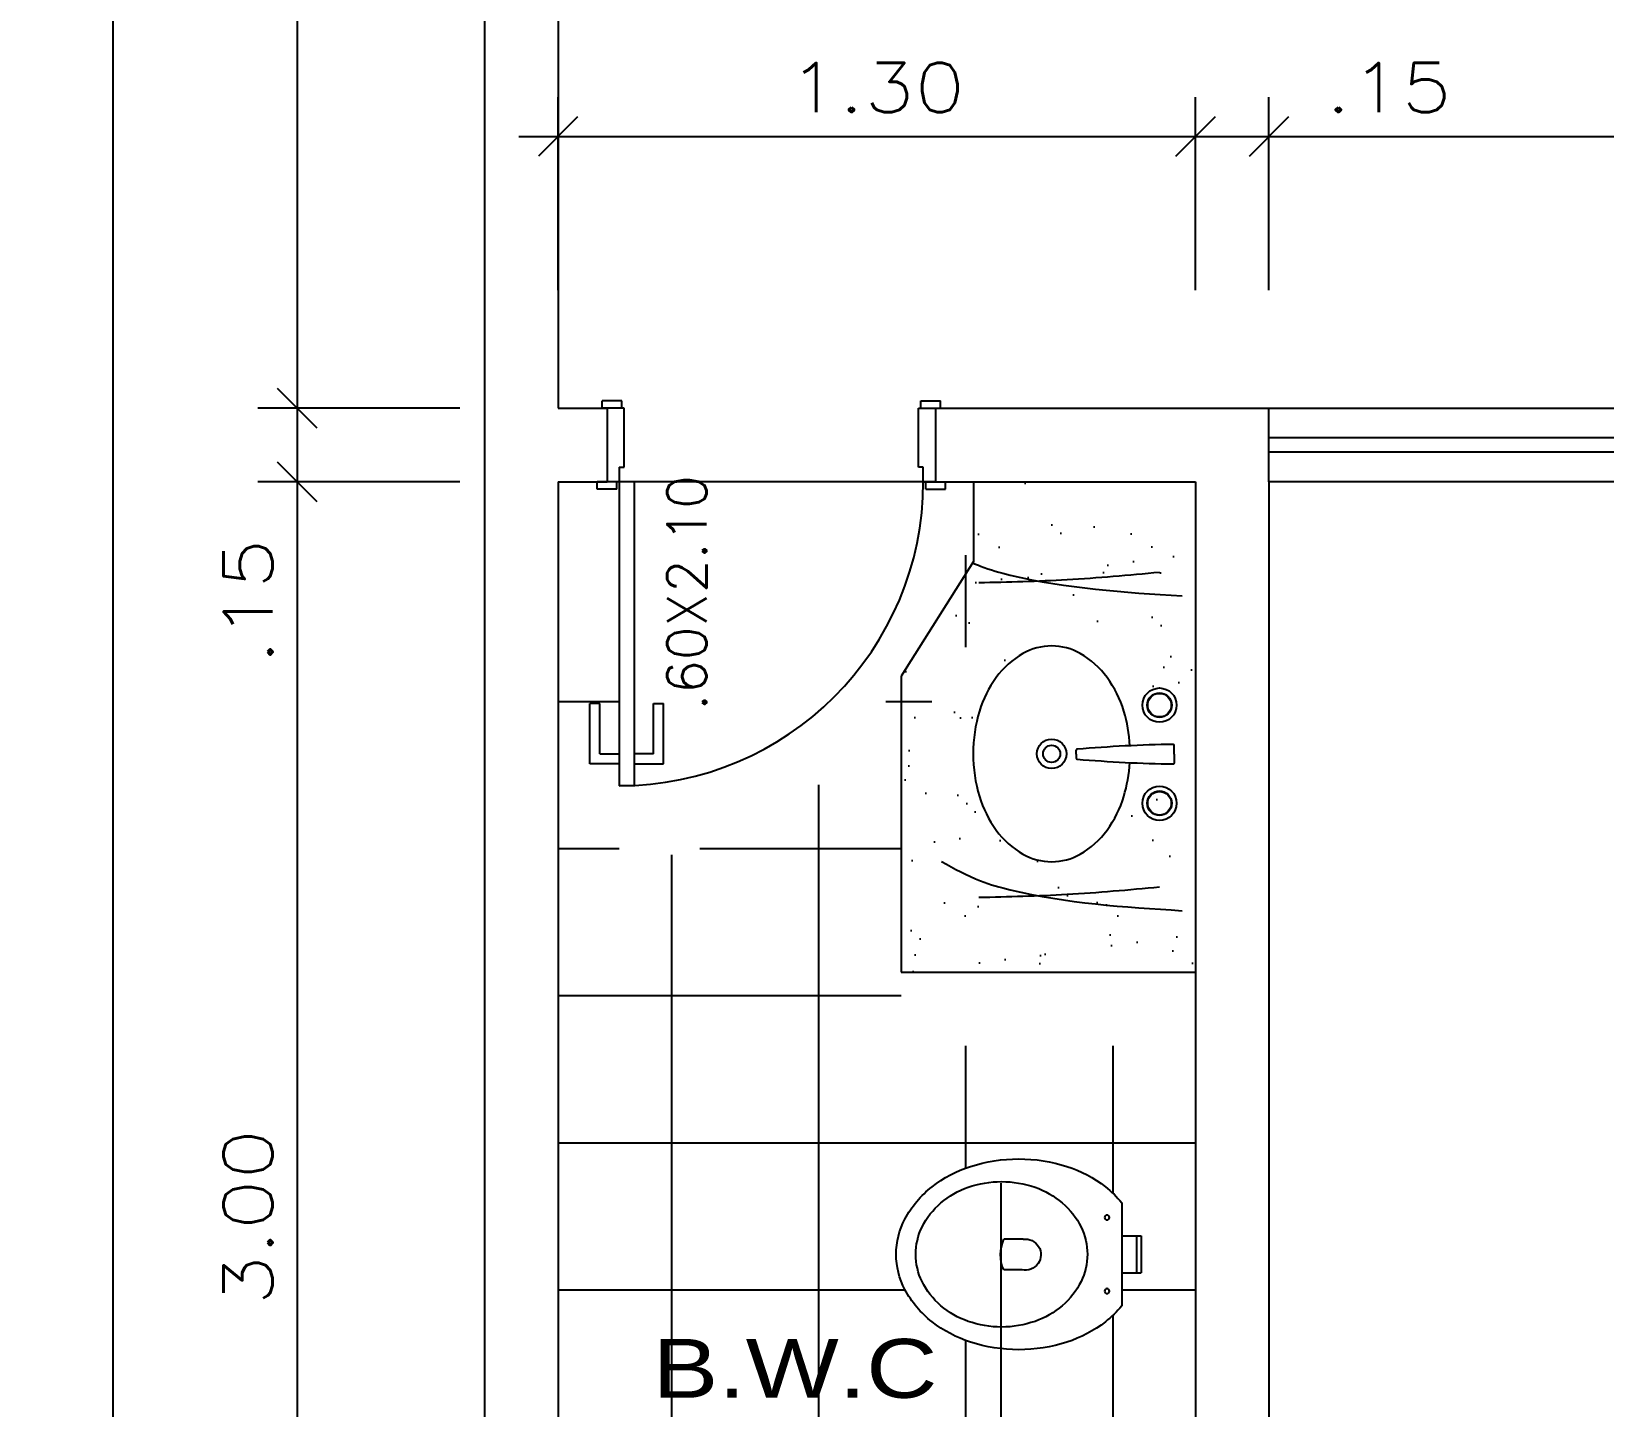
# Model space of a CAD drawing. Extents: x -6 to 123, y -41 to 65.
# Drawn here: x 3.494 to 6.701, y -10.138 to -7.334 of the extents above; entities that cross this region are included whole.
import ezdxf

# ---------------------------------------------------------------- set-up
doc = ezdxf.new("R2010")
doc.units = 0
doc.header["$MEASUREMENT"] = 0
doc.linetypes.add('ACAD_ISO10W100', pattern=[18.5, 12, -3, 0.5, -3])
doc.layers.get('0').update_dxf_attribs({"linetype": 'CONTINUOUS'})
doc.layers.get('DEFPOINTS').update_dxf_attribs({"linetype": 'CONTINUOUS'})
for name, color, linetype in [('BAN', 11, 'CONTINUOUS'), ('CT', 1, 'CONTINUOUS'), ('JANELA', 2, 'CONTINUOUS'), ('LCORTE', 9, 'ACAD_ISO10W100'), ('LPISO', 250, 'CONTINUOUS'), ('P02', 1, 'CONTINUOUS'), ('PAREDE', 5, 'CONTINUOUS'), ('PISO', 250, 'CONTINUOUS'), ('T1', 3, 'CONTINUOUS'), ('T2', 6, 'CONTINUOUS')]:
    doc.layers.add(name, color=color, linetype=linetype)
doc.styles.add('ARIAL', font='arial.ttf')
doc.styles.add('SIMPLEX', font='simplex.shx', dxfattribs={"width": 1.2})
doc.dimstyles.new('CT-50', dxfattribs={"dimtxt": 0.1, "dimasz": 0.08, "dimexe": 0.08, "dimexo": 0.05, "dimgap": 0.05, "dimtad": 1, "dimzin": 4, "dimdsep": 46, "dimtxsty": 'SIMPLEX', "dimblk1": 'OBLIQUE', "dimblk2": 'OBLIQUE', "dimsah": 1, "dimcen": 0.08, "dimdle": 0.08, "dimclrt": 3, "dimadec": 0, "dimazin": 0, "dimtfac": 1, "dimtmove": 0, "dimatfit": 3, "dimldrblk": 'OBLIQUE', "dimfxl": 1, "dimtolj": 1, "dimtzin": 4, "dimarcsym": 0})

# ---------------------------------------------------------------- blocks, each defined once
blk = doc.blocks.new('P60-15E')
at = {"layer": 'P02'}
for p, q in [((-0.055, 0.77), (-0.025, 0.77)), ((-0.055, 0.15), (-0.055, 0.77)), ((-0.025, 0.12), (-0.025, 0.77)), ((-0.115, 0.725), (-0.115, 0.6025)), ((-0.055, 0.725), (-0.115, 0.725)), ((-0.025, 0.725), (0.035, 0.725)), ((0.035, 0.725), (0.035, 0.6025)), ((-0.095, 0.705), (-0.055, 0.705)), ((-0.095, 0.705), (-0.095, 0.6025)), ((0.015, 0.705), (-0.025, 0.705)), ((0.015, 0.705), (0.015, 0.6025)), ((-0.095, 0.6025), (-0.115, 0.6025)), ((0.015, 0.6025), (0.035, 0.6025)), ((-0.69, 0.165), (-0.69, 0.15)), ((-0.65, 0.165), (-0.69, 0.165)), ((-0.65, 0.165), (-0.65, 0.15)), ((-0.02, 0.165), (-0.02, 0.15)), ((-0.02, 0.165), (0.02, 0.165)), ((0.02, 0.165), (0.02, 0.15)), ((-0.645, 0.15), (-0.69, 0.15)), ((-0.67, 0), (-0.67, 0.15)), ((-0.645, 0.15), (-0.645, 0.12)), ((-0.055, 0.15), (0.02, 0.15)), ((0, 0), (0, 0.15)), ((-0.645, 0.12), (-0.635, 0.12)), ((-0.635, 0.12), (-0.635, 0)), ((-0.035, 0.12), (-0.035, 0)), ((-0.025, 0.12), (-0.035, 0.12)), ((-0.68, 0), (-0.68, -0.015)), ((-0.635, 0), (-0.68, 0)), ((-0.64, 0), (-0.64, -0.015)), ((-0.64, -0.015), (-0.68, -0.015)), ((-0.035, 0), (0.01, 0)), ((-0.03, 0), (-0.03, -0.015)), ((-0.03, -0.015), (0.01, -0.015)), ((0.01, 0), (0.01, -0.015))]:
    blk.add_line(p, q, dxfattribs=at)
blk.add_arc((-0.025, 0.15), 0.62, 90, 180, dxfattribs=at)
blk = doc.blocks.new('VAS-E-PL')
at = {"layer": 'BAN'}
for p, q in [((0.14, 0.1051), (0.14, -0.1051)), ((0.14, 0.0375), (0.1, 0.0375)), ((0.1, 0.0375), (0.1, -0.0375)), ((0.11, 0.0375), (0.11, -0.0375)), ((0.3408, 0.0307), (0.3806, 0.0307)), ((0.3431, -0.0316), (0.3806, -0.0316)), ((0.14, -0.0375), (0.1, -0.0375))]:
    blk.add_line(p, q, dxfattribs=at)
for points in [[(0.6, 0, 0.122907), (0.5821, 0.0718, 0.10548), (0.5268, 0.1376, 0.087588), (0.4483, 0.1791, 0.078107), (0.35, 0.1945, 0.078107), (0.2517, 0.1791, 0.087588), (0.1732, 0.1376, 0.056618), (0.14, 0.1051, 0.122907)], [(0.14, -0.1051, 0.056618), (0.1732, -0.1376, 0.087588), (0.2517, -0.1791, 0.078107), (0.35, -0.1945, 0.078107), (0.4483, -0.1791, 0.087588), (0.5268, -0.1376, 0.10548), (0.5821, -0.0718, 0.122907), (0.6, 0, 0.122907)]]:
    blk.add_lwpolyline(points, format="xyb", dxfattribs=at)
blk.add_lwpolyline([(0.21, 0, 0.114163), (0.2228, -0.0555, 0.103661), (0.2613, -0.1049, 0.091605), (0.3168, -0.1367, 0.084587), (0.385, -0.1483, 0.084587), (0.4532, -0.1367, 0.091605), (0.5087, -0.1049, 0.103661), (0.5472, -0.0555, 0.114163), (0.56, 0, 0.114163), (0.5472, 0.0555, 0.103661), (0.5087, 0.1049, 0.091605), (0.4532, 0.1367, 0.084587), (0.385, 0.1483, 0.084587), (0.3168, 0.1367, 0.091605), (0.2613, 0.1049, 0.103661), (0.2228, 0.0555, 0.114163)], format="xyb", close=True, dxfattribs=at)
for centre in [(0.17, 0.075), (0.17, -0.075)]:
    blk.add_circle(centre, 0.005, dxfattribs=at)
for centre, radius, start, end in [((0.3364, -0.0007), 0.0316, 81.9676, 282.3031), ((0.3099, -0.0007), 0.0772, 336.3943, 23.8881)]:
    blk.add_arc(centre, radius, start, end, dxfattribs=at)
blk = doc.blocks.new('_OBLIQUE')
at = {"color": 0, "linetype": 'ByBlock'}
blk.add_line((-0.5, -0.5), (0.5, 0.5), dxfattribs=at)
blk = doc.blocks.new('*D50')
at = {"layer": 'CT', "color": 0, "lineweight": -2}
for p, q in [((4.0361, -3.6719), (4.0361, -8.1819)), ((4.3683, -3.7519), (3.9561, -3.7519)), ((4.3683, -8.1019), (3.9561, -8.1019))]:
    blk.add_line(p, q, dxfattribs=at)
at = {"layer": 'DEFPOINTS', "color": 0}
for p in [(4.4183, -3.7519), (4.0361, -8.1019), (4.4183, -8.1019)]:
    blk.add_point(p, dxfattribs=at)
at = {"layer": 'CT', "color": 0, "lineweight": -2, "xscale": 0.08, "yscale": 0.08, "zscale": 0.08}
for p, rotation in [((4.0361, -3.7519), 90), ((4.0361, -8.1019), 270)]:
    blk.add_blockref('_OBLIQUE', p, dxfattribs=dict(at, rotation=rotation))
at = {"layer": 'CT', "color": 3, "insert": (3.9361, -5.9269), "char_height": 0.1, "attachment_point": 5, "rotation": 90, "style": 'SIMPLEX'}
blk.add_mtext('\\A1;4.35', dxfattribs=at)
blk = doc.blocks.new('*D51')
at = {"layer": 'CT', "color": 0, "lineweight": -2}
for p, q in [((4.0361, -8.0219), (4.0361, -8.2519)), ((4.3683, -8.1019), (3.9561, -8.1019)), ((4.3683, -8.2519), (3.9561, -8.2519)), ((4.0361, -8.2519), (4.0361, -8.6605))]:
    blk.add_line(p, q, dxfattribs=at)
at = {"layer": 'DEFPOINTS', "color": 0}
for p in [(4.4183, -8.1019), (4.0361, -8.2519), (4.4183, -8.2519)]:
    blk.add_point(p, dxfattribs=at)
at = {"layer": 'CT', "color": 0, "lineweight": -2, "xscale": 0.08, "yscale": 0.08, "zscale": 0.08}
for p, rotation in [((4.0361, -8.1019), 90), ((4.0361, -8.2519), 270)]:
    blk.add_blockref('_OBLIQUE', p, dxfattribs=dict(at, rotation=rotation))
at = {"layer": 'CT', "color": 3, "insert": (3.9361, -8.4962), "char_height": 0.1, "attachment_point": 5, "rotation": 90, "style": 'SIMPLEX'}
blk.add_mtext('\\A1;.15', dxfattribs=at)
blk = doc.blocks.new('*D52')
at = {"layer": 'CT', "color": 0, "lineweight": -2}
for p, q in [((4.0361, -8.1719), (4.0361, -11.3319)), ((4.3683, -8.2519), (3.9561, -8.2519)), ((4.3683, -11.2519), (3.9561, -11.2519))]:
    blk.add_line(p, q, dxfattribs=at)
at = {"layer": 'DEFPOINTS', "color": 0}
for p in [(4.4183, -8.2519), (4.0361, -11.2519), (4.4183, -11.2519)]:
    blk.add_point(p, dxfattribs=at)
at = {"layer": 'CT', "color": 0, "lineweight": -2, "xscale": 0.08, "yscale": 0.08, "zscale": 0.08}
for p, rotation in [((4.0361, -8.2519), 90), ((4.0361, -11.2519), 270)]:
    blk.add_blockref('_OBLIQUE', p, dxfattribs=dict(at, rotation=rotation))
at = {"layer": 'CT', "color": 3, "insert": (3.9361, -9.7519), "char_height": 0.1, "attachment_point": 5, "rotation": 90, "style": 'SIMPLEX'}
blk.add_mtext('\\A1;3.00', dxfattribs=at)
blk = doc.blocks.new('*D56')
at = {"color": 0, "linetype": 'ByBlock'}
for p, q in [((3.66, 7.8781), (3.66, -12.4819)), ((4.3683, 7.7981), (3.58, 7.7981)), ((4.3683, -12.4019), (3.58, -12.4019))]:
    blk.add_line(p, q, dxfattribs=at)
at = {"layer": 'DEFPOINTS', "color": 0, "linetype": 'ByBlock'}
for p in [(4.4183, 7.7981), (3.66, -12.4019), (4.4183, -12.4019)]:
    blk.add_point(p, dxfattribs=at)
at = {"color": 0, "linetype": 'ByBlock', "xscale": 0.08, "yscale": 0.08, "zscale": 0.08}
for p, rotation in [((3.66, 7.7981), 90), ((3.66, -12.4019), 270)]:
    blk.add_blockref('_OBLIQUE', p, dxfattribs=dict(at, rotation=rotation))
at = {"color": 3, "linetype": 'ByBlock', "insert": (3.56, -2.3019), "char_height": 0.1, "attachment_point": 5, "rotation": 90, "style": 'SIMPLEX'}
blk.add_mtext('\\A1;20.20', dxfattribs=at)
blk = doc.blocks.new('LVT-B-PL')
at = {"layer": 'BAN'}
for p, q in [((0.055, 0.0008), (0.055, 0.0188)), ((0.055, 0.0008), (0.055, -0.0172)), ((0.255, 0.0008), (0.255, 0.009)), ((0.255, 0.0008), (0.255, -0.0074))]:
    blk.add_line(p, q, dxfattribs=at)
for points in [[(0.465, 0, 0.073281), (0.4522, 0.087, 0.084248), (0.4181, 0.1556, 0.106469), (0.3634, 0.2045, 0.130159), (0.305, 0.22, 0.130159), (0.2466, 0.2045, 0.106469), (0.1919, 0.1556, 0.084248), (0.1578, 0.087, 0.058268), (0.1455, 0.018, 0.073281)], [(0.1454, -0.0164, 0.059592), (0.1578, -0.087, 0.084248), (0.1919, -0.1556, 0.106469), (0.2466, -0.2045, 0.130159), (0.305, -0.22, 0.130159), (0.3634, -0.2045, 0.106469), (0.4181, -0.1556, 0.084248), (0.4522, -0.087, 0.073281), (0.465, 0, 0.073281)]]:
    blk.add_lwpolyline(points, format="xyb", dxfattribs=at)
for centre, radius in [((0.085, 0.1008), 0.035), ((0.085, 0.1008), 0.025), ((0.085, 0.1008), 0.024), ((0.305, 0), 0.03), ((0.305, 0), 0.0175), ((0.085, -0.0992), 0.035), ((0.085, -0.0992), 0.025), ((0.085, -0.0992), 0.024)]:
    blk.add_circle(centre, radius, dxfattribs=at)
for centre, radius, start, end in [((0.057, 0.0188), 0.002, 89.1103, 180), ((0.0128, -2.8286), 2.8497, 85.161, 89.1103), ((0.253, 0.009), 0.002, 0, 85.161), ((0.057, -0.0172), 0.002, 180, 270.8897), ((0.0128, 2.8302), 2.8497, 270.8897, 274.839), ((0.253, -0.0074), 0.002, 274.839, 0)]:
    blk.add_arc(centre, radius, start, end, dxfattribs=at)
blk = doc.blocks.new('*D115')
at = {"layer": 'CT', "color": 0, "lineweight": -2}
for p, q in [((4.5683, -7.8612), (4.5683, -7.468)), ((5.8683, -7.8612), (5.8683, -7.468)), ((4.4883, -7.548), (5.9483, -7.548))]:
    blk.add_line(p, q, dxfattribs=at)
at = {"layer": 'DEFPOINTS', "color": 0}
for p in [(5.8683, -7.548), (4.5683, -7.9112), (5.8683, -7.9112)]:
    blk.add_point(p, dxfattribs=at)
at = {"layer": 'CT', "color": 0, "lineweight": -2, "xscale": 0.08, "yscale": 0.08, "zscale": 0.08, "rotation": 180}
blk.add_blockref('_OBLIQUE', (4.5683, -7.548), dxfattribs=at)
at = {"layer": 'CT', "color": 0, "lineweight": -2, "xscale": 0.08, "yscale": 0.08, "zscale": 0.08}
blk.add_blockref('_OBLIQUE', (5.8683, -7.548), dxfattribs=at)
at = {"layer": 'CT', "color": 3, "insert": (5.2183, -7.448), "char_height": 0.1, "attachment_point": 5, "style": 'SIMPLEX'}
blk.add_mtext('\\A1;1.30', dxfattribs=at)
blk = doc.blocks.new('*D116')
at = {"layer": 'CT', "color": 0, "lineweight": -2}
for p, q in [((5.8683, -7.8612), (5.8683, -7.468)), ((6.0183, -7.8612), (6.0183, -7.468)), ((5.7883, -7.548), (6.0183, -7.548)), ((6.0183, -7.548), (6.4269, -7.548))]:
    blk.add_line(p, q, dxfattribs=at)
at = {"layer": 'DEFPOINTS', "color": 0}
for p in [(6.0183, -7.548), (5.8683, -7.9112), (6.0183, -7.9112)]:
    blk.add_point(p, dxfattribs=at)
at = {"layer": 'CT', "color": 0, "lineweight": -2, "xscale": 0.08, "yscale": 0.08, "zscale": 0.08, "rotation": 180}
blk.add_blockref('_OBLIQUE', (5.8683, -7.548), dxfattribs=at)
at = {"layer": 'CT', "color": 0, "lineweight": -2, "xscale": 0.08, "yscale": 0.08, "zscale": 0.08}
blk.add_blockref('_OBLIQUE', (6.0183, -7.548), dxfattribs=at)
at = {"layer": 'CT', "color": 3, "insert": (6.2626, -7.448), "char_height": 0.1, "attachment_point": 5, "style": 'SIMPLEX'}
blk.add_mtext('\\A1;.15', dxfattribs=at)
blk = doc.blocks.new('*D117')
at = {"layer": 'CT', "color": 0, "lineweight": -2}
for p, q in [((6.0183, -7.8612), (6.0183, -7.468)), ((8.0183, -7.8612), (8.0183, -7.468)), ((5.9383, -7.548), (8.0983, -7.548))]:
    blk.add_line(p, q, dxfattribs=at)
at = {"layer": 'DEFPOINTS', "color": 0}
for p in [(8.0183, -7.548), (6.0183, -7.9112), (8.0183, -7.9112)]:
    blk.add_point(p, dxfattribs=at)
at = {"layer": 'CT', "color": 0, "lineweight": -2, "xscale": 0.08, "yscale": 0.08, "zscale": 0.08, "rotation": 180}
blk.add_blockref('_OBLIQUE', (6.0183, -7.548), dxfattribs=at)
at = {"layer": 'CT', "color": 0, "lineweight": -2, "xscale": 0.08, "yscale": 0.08, "zscale": 0.08}
blk.add_blockref('_OBLIQUE', (8.0183, -7.548), dxfattribs=at)
at = {"layer": 'CT', "color": 3, "insert": (7.0183, -7.448), "char_height": 0.1, "attachment_point": 5, "style": 'SIMPLEX'}
blk.add_mtext('\\A1;2.00', dxfattribs=at)

msp = doc.modelspace()

# ---------------------------------------------------------------- hatches: boundary and pattern name
at = {"layer": 'BAN'}
h = msp.add_hatch(dxfattribs=at)
h.set_pattern_fill('AR-SAND', color=256, scale=0.1, style=0, double=1)
h.set_pattern_definition([(37.5, (0, 0.15), (-0.0062993, 0.1926824), [0, -0.152, 0, -0.17, 0, -0.1625]), (7.5, (0, 0.15), (0.1769777, 0.2822146), [0, -0.082, 0, -0.137, 0, -0.0525]), (327.5, (-0.123, 0.15), (0.3114142, 0.000566), [0, -0.05, 0, -0.18, 0, -0.235]), (317.5, (-0.123, 0.15), (0.3006127, 0.0877676), [0, -0.025, 0, -0.118, 0, -0.135])])
h.paths.add_polyline_path([(5.8683, -8.2519), (5.4156, -8.2519), (5.4156, -8.4148), (5.2683, -8.6481), (5.2683, -9.2519), (5.8683, -9.2519)])
h.paths.add_polyline_path([(5.6334, -8.6022, -0.106469), (5.6881, -8.6512, -0.084248), (5.7222, -8.7198, -0.059592), (5.7345, -8.7903, -0.007939), (5.825, -8.7875), (5.825, -8.8075), (5.825, -8.8275, -0.007947), (5.7344, -8.8248, -0.058268), (5.7222, -8.8937, -0.084248), (5.6881, -8.9623, -0.106469), (5.6334, -9.0113, -0.130159), (5.575, -9.0267, -0.130159), (5.5166, -9.0113, -0.106469), (5.4618, -8.9623, -0.084248), (5.4278, -8.8937, -0.073281), (5.415, -8.8067, -0.073281), (5.4278, -8.7198, -0.084248), (5.4618, -8.6512, -0.106469), (5.5166, -8.6022, -0.130159), (5.575, -8.5867, -0.130159)], flags=16)
h.paths.add_polyline_path([(5.83, -8.7075, -1), (5.76, -8.7075, -1)], flags=16)
at = {"layer": 'PISO'}
h = msp.add_hatch(dxfattribs=at)
h.set_pattern_fill('_U,_O', color=256, scale=0.3, double=1, pattern_type=0)
h.set_pattern_definition([(0, (0, 0), (0, 0.3), []), (90, (0, 0), (-0.3, 2e-17), [])])
h.paths.add_polyline_path([(5.2683, -8.7981), (5.4156, -8.5648), (5.4156, -8.4019), (5.3583, -8.4019), (5.3583, -8.4169), (5.3183, -8.4169), (5.3183, -8.4019), (5.3133, -8.4019, -0.400106), (4.7233, -9.0212), (4.7233, -9.0219), (4.6933, -9.0219), (4.6933, -8.9769), (4.6333, -8.9769), (4.6333, -8.8544), (4.6533, -8.8544), (4.6533, -8.9569), (4.6933, -8.9569), (4.6933, -8.4019), (4.6883, -8.4019), (4.6883, -8.4169), (4.6483, -8.4169), (4.6483, -8.4019), (4.5683, -8.4019), (4.5683, -11.4019), (4.8183, -11.4019), (5.6183, -11.4019), (5.8683, -11.4019), (5.8683, -10.943), (5.613, -10.943, -8.999426), (5.613, -10.913), (5.8683, -10.913), (5.8683, -10.3939), (5.2683, -10.3939), (5.2683, -10.3639), (5.8683, -10.3639), (5.8683, -9.8184), (5.7579, -9.8184), (5.7579, -9.8648), (5.7179, -9.8648), (5.7179, -9.9324, -0.056618), (5.6847, -9.9649, -0.087588), (5.6061, -10.0064, -0.078107), (5.5079, -10.0219, -0.078107), (5.4096, -10.0064, -0.087588), (5.3311, -9.9649, -0.10548), (5.2758, -9.8991, -0.122907), (5.2579, -9.8273, -0.122907), (5.2758, -9.7555, -0.10548), (5.3311, -9.6898, -0.087588), (5.4096, -9.6482, -0.078107), (5.5079, -9.6328, -0.078107), (5.6061, -9.6482, -0.087588), (5.6847, -9.6898, -0.056618), (5.7179, -9.7223), (5.7179, -9.7898), (5.7579, -9.7898), (5.7579, -9.8184), (5.8683, -9.8184), (5.8683, -9.4019), (5.2683, -9.4019)])
h.paths.add_polyline_path([(5.5584, -10.304), (5.5584, -10.334), (4.9584, -10.334), (4.9584, -10.304)], flags=16)

# ---------------------------------------------------------------- linework, layer by layer
at = {"layer": 'BAN'}
for p, q in [((5.4156, -8.2519), (5.4156, -8.4148)), ((5.4156, -8.4148), (5.2683, -8.6481)), ((5.2683, -8.6481), (5.2683, -9.2519)), ((5.2683, -9.2519), (5.8683, -9.2519))]:
    msp.add_line(p, q, dxfattribs=at)
at = {"layer": 'JANELA'}
for p, q in [((6.0183, -8.1019), (8.0183, -8.1019)), ((6.0183, -8.1619), (8.0183, -8.1619)), ((8.0183, -8.1919), (6.0183, -8.1919)), ((8.0183, -8.2519), (6.0183, -8.2519))]:
    msp.add_line(p, q, dxfattribs=at)
at = {"layer": 'LCORTE'}
msp.add_line((5.4716, 8.8177), (5.4716, -14.0843), dxfattribs=at)
at = {"layer": 'LPISO'}
msp.add_line((5.3383, -8.2519), (4.6683, -8.2519), dxfattribs=at)
for points in [[(5.414, -8.4174), (5.4298, -8.4239), (5.4907, -8.4422), (5.8409, -8.4848)], [(5.4267, -8.4574), (5.6064, -8.4513), (5.7952, -8.4361)], [(5.3506, -9.0262), (5.4298, -9.0658), (5.4907, -9.084), (5.8409, -9.1266)], [(5.4267, -9.0992), (5.6064, -9.0932), (5.7952, -9.078)]]:
    msp.add_spline(points, degree=3, dxfattribs=at)
at = {"layer": 'PAREDE'}
for p, q in [((4.4183, 7.7981), (4.4183, -12.4019)), ((4.5683, -3.7519), (4.5683, -8.1019)), ((4.5683, -8.1019), (4.6683, -8.1019)), ((4.6683, -8.1019), (4.6683, -8.2519)), ((5.3383, -8.1019), (5.3383, -8.2519)), ((5.3383, -8.1019), (6.0183, -8.1019)), ((6.0183, -8.2519), (6.0183, -8.1019)), ((4.5683, -8.2519), (4.5683, -11.2519)), ((4.5683, -8.2519), (4.6683, -8.2519)), ((5.3383, -8.2519), (5.8683, -8.2519)), ((5.8683, -8.2519), (5.8683, -11.2519)), ((6.0183, -8.2519), (6.0183, -11.4019)), ((6.0183, -8.2519), (6.0183, -8.2519))]:
    msp.add_line(p, q, dxfattribs=at)

# ---------------------------------------------------------------- block references
at = {"layer": 'BAN', "rotation": 180}
msp.add_blockref('LVT-B-PL', (5.88, -8.8067), dxfattribs=at)
at = {"layer": 'PAREDE', "rotation": 180}
msp.add_blockref('P60-15E', (4.6683, -8.1019), dxfattribs=at)
at = {"layer": 'PAREDE', "xscale": -1}
msp.add_blockref('VAS-E-PL', (5.8579, -9.8273), dxfattribs=at)

# ---------------------------------------------------------------- texts
at = {"layer": 'T1', "style": 'SIMPLEX'}
msp.add_text('.60X2.10', height=0.08, rotation=90, dxfattribs=at).set_placement((4.8709, -8.7187))
at = {"layer": 'T2', "style": 'ARIAL', "width": 1.2}
msp.add_text('B.W.C', height=0.12, dxfattribs=at).set_placement((4.761, -10.1199))

# ---------------------------------------------------------------- dimensions: what is measured, and where the dimension line sits
at = {"layer": 'CT'}
for base, p1, p2, picture, middle in [((3.66, -12.4019), (4.4183, 7.7981), (4.4183, -12.4019), '*D56', (3.56, -2.3019)), ((4.0361, -8.1019), (4.4183, -3.7519), (4.4183, -8.1019), '*D50', (3.9361, -5.9269)), ((4.0361, -8.2519), (4.4183, -8.1019), (4.4183, -8.2519), '*D51', (3.9361, -8.4962)), ((4.0361, -11.2519), (4.4183, -8.2519), (4.4183, -11.2519), '*D52', (3.9361, -9.7519))]:
    dim = msp.add_linear_dim(base=base, p1=p1, p2=p2, angle=90, dimstyle='CT-50', dxfattribs=at)
    dim.commit()
    dim.dimension.update_dxf_attribs({"geometry": picture, "text_midpoint": middle})
for base, p1, p2, picture, middle in [((5.8683, -7.548), (4.5683, -7.9112), (5.8683, -7.9112), '*D115', (5.2183, -7.448)), ((6.0183, -7.548), (5.8683, -7.9112), (6.0183, -7.9112), '*D116', (6.2626, -7.448)), ((8.0183, -7.548), (6.0183, -7.9112), (8.0183, -7.9112), '*D117', (7.0183, -7.448))]:
    dim = msp.add_linear_dim(base=base, p1=p1, p2=p2, dimstyle='CT-50', dxfattribs=at)
    dim.commit()
    dim.dimension.update_dxf_attribs({"geometry": picture, "text_midpoint": middle})

doc.saveas('drawing.dxf')
